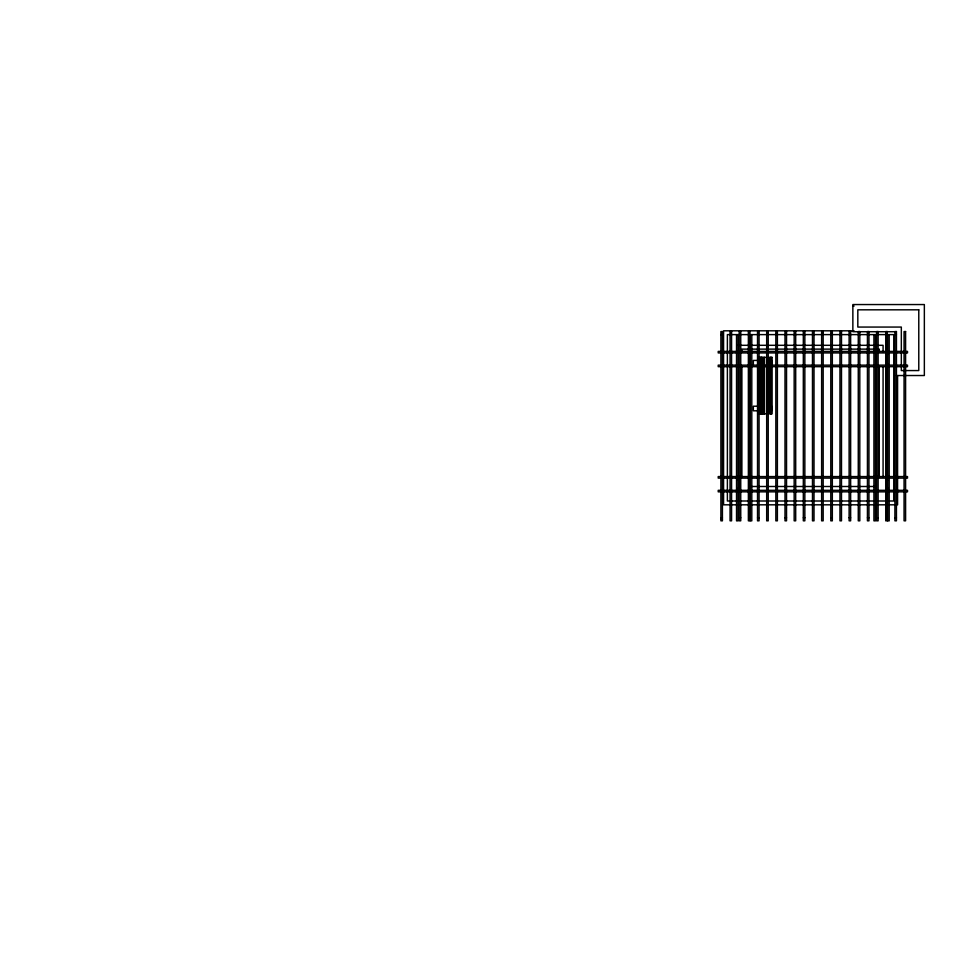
<?xml version="1.0" encoding="UTF-8"?>
<svg xmlns="http://www.w3.org/2000/svg" width="973" height="973" viewBox="0 0 973 973"><rect width="100%" height="100%" fill="white"/><g stroke="black" fill="none" stroke-linecap="round" stroke-linejoin="round"><path stroke-width="1.46" d="M852.859 306.081L854.075 306.081M854.075 330.808L723.571 330.808L723.571 504.817L749.295 504.817M896.364 331.72L852.859 331.72L852.859 304.549L924.35 304.549L924.35 375.529L896.364 375.529M720.896 334.603L722.416 334.603M894.905 334.603L896.437 334.603M738.069 345.306L748.638 345.306M751.667 345.306L883.083 345.306L883.083 351.667M748.918 352.931L718.22 352.931L718.22 351.411L907.505 351.411L907.505 352.931L750.28 352.931M886.439 354.513L887.656 354.513M758.393 357.371L766.505 357.371L766.505 413.853L758.393 413.853L758.417 357.371M886.439 363.574L887.656 363.574M748.918 365.143L718.22 365.143L718.22 366.675L907.505 366.675L907.505 365.143L750.28 365.143M748.918 478.108L718.22 478.108L718.22 476.575L907.505 476.575L907.505 478.108L750.28 478.108M738.069 479.969L738.981 479.969L738.981 488.446L738.069 488.446M886.744 480.492L887.656 480.492M750.937 486.5L874.739 486.5M886.744 487.923L887.656 487.923M748.918 490.319L718.22 490.319L718.22 491.839L907.505 491.839L907.505 490.319L750.28 490.319M748.553 500.998L727.378 500.998L727.378 334.615L893.761 334.615L893.761 500.998L889.225 500.998M751.582 500.998L886.196 500.998M752.311 504.817L885.479 504.817M888.495 504.817L897.58 504.817L897.58 375.821M720.896 517.77L722.416 517.77M739.212 517.77L740.745 517.77M757.529 517.77L759.062 517.77M785.004 517.77L786.537 517.77M803.321 517.77L804.853 517.77M830.796 517.77L832.329 517.77M849.113 517.77L850.645 517.77M867.43 517.77L868.962 517.77M876.588 517.77L878.12 517.77M894.905 517.77L896.437 517.77M720.896 519.302L722.416 519.302M905.972 476.575L905.972 478.108M889.188 334.615L889.188 520.847L887.656 520.847L887.656 334.615M883.083 366.651L883.083 476.6M879.264 352.141L879.264 349.125L741.888 349.125L741.888 352.141M879.264 365.726L879.264 477.439M875.445 334.615L875.445 520.847L873.924 520.847L873.924 334.615M771.662 360.424L771.662 365.009M771.662 406.215L771.662 410.801M771.321 357.371L771.321 413.853M764.194 357.371L764.194 413.853M764.085 357.371L764.085 413.853M762.029 357.371L762.029 413.853M761.762 357.371L761.762 413.853M761.64 357.371L761.64 413.853M760.01 357.371L760.01 413.853M757.918 365.009L757.918 360.424L753.345 360.424L753.345 365.009M751.801 334.615L751.801 520.847L750.28 520.847L750.28 334.615M741.888 365.726L741.888 477.439M738.069 334.615L738.069 520.847L736.537 520.847L736.537 334.615M721.273 476.575L721.273 478.108M721.273 490.319L721.273 491.839M918.78 309.815L857.821 309.815L857.821 327.062L901.326 327.062L901.326 370.567L918.78 370.567L918.78 309.815M722.416 331.55L720.896 331.55L720.896 520.823L722.416 520.823L722.416 331.55M731.574 331.55L730.054 331.55L730.054 520.823L731.574 520.823L731.574 331.55M740.745 331.55L739.212 331.55L739.212 520.823L740.745 520.823L740.745 331.55M749.903 331.55L748.371 331.55L748.371 520.823L749.903 520.823L749.903 331.55M759.062 331.55L757.529 331.55L757.529 520.823L759.062 520.823L759.062 331.55M768.22 331.55L766.688 331.55L766.688 520.823L768.22 520.823L768.22 331.55M777.378 331.55L775.846 331.55L775.846 520.823L777.378 520.823L777.378 331.55M786.537 331.55L785.004 331.55L785.004 520.823L786.537 520.823L786.537 331.55M795.695 331.55L794.163 331.55L794.163 520.823L795.695 520.823L795.695 331.55M804.853 331.55L803.321 331.55L803.321 520.823L804.853 520.823L804.853 331.55M814.012 331.55L812.479 331.55L812.479 520.823L814.012 520.823L814.012 331.55M823.17 331.55L821.638 331.55L821.638 520.823L823.17 520.823L823.17 331.55M832.329 331.55L830.796 331.55L830.796 520.823L832.329 520.823L832.329 331.55M841.487 331.55L839.954 331.55L839.954 520.823L841.487 520.823L841.487 331.55M850.645 331.55L849.113 331.55L849.113 520.823L850.645 520.823L850.645 331.55M859.804 331.55L858.271 331.55L858.271 520.823L859.804 520.823L859.804 331.55M868.962 331.55L867.43 331.55L867.43 520.823L868.962 520.823L868.962 331.55M878.12 331.55L876.588 331.55L876.588 520.823L878.12 520.823L878.12 331.55M887.279 331.55L885.746 331.55L885.746 520.823L887.279 520.823L887.279 331.55M896.437 331.55L894.905 331.55L894.905 520.823L896.437 520.823L896.437 331.55M905.595 331.55L904.063 331.55L904.063 520.823L905.595 520.823L905.595 331.55M770.239 357.371L768.731 357.371L768.731 413.853L770.239 413.853L770.239 357.371M772.063 357.371L770.58 357.371L770.58 413.853L772.063 413.853L772.063 357.371M757.918 406.215L753.345 406.215L753.345 410.801L757.918 410.801L757.918 406.215M760.497 413.853L760.497 357.371L760.436 413.853"/></g></svg>
